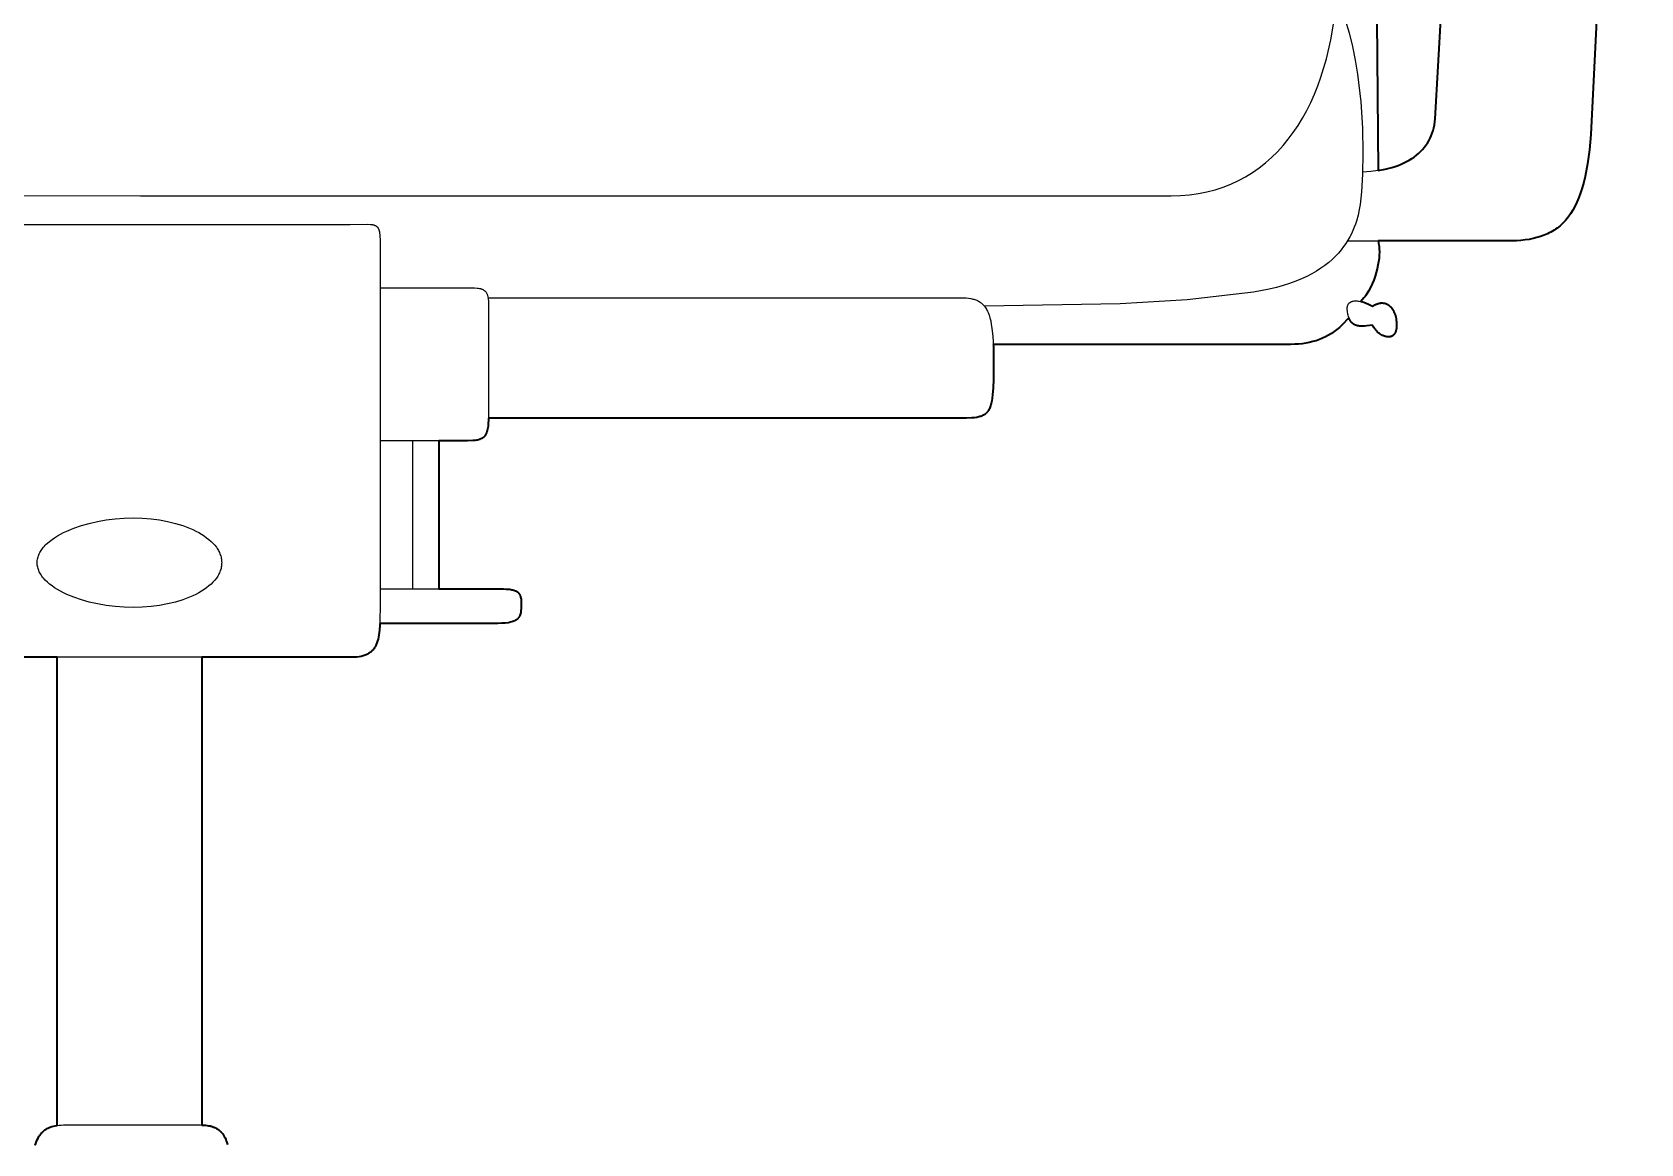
# Model space of a CAD drawing. Header units: millimetres. Extents: x 0 to 1824, y -1116 to 893.
# Drawn here: x 388.9 to 709.5, y 224.7 to 446.2 of the extents above; entities that cross this region are included whole.
import ezdxf

# ---------------------------------------------------------------- set-up
doc = ezdxf.new("R2010")
doc.units = ezdxf.units.MM
doc.layers.add('Blocks', color=7, linetype='Continuous')
doc.layers.add('Blocks$Inner', color=7, linetype='Continuous', lineweight=25, true_color=0x007f00)
doc.layers.add('Blocks$Outline', color=7, linetype='Continuous', lineweight=35, true_color=0xff3f3f)

# ---------------------------------------------------------------- blocks, each defined once
blk = doc.blocks.new('Oxford Low Office Chair Front')
at = {"layer": 'Blocks$Inner'}
for p, q in [((580.44, 383.99), (639.76, 383.99)), ((570.56, 369.3), (479.87, 369.3)), ((481.74, 328.42), (458.21, 328.42)), ((393.92, 321.67), (393.92, 228.41)), ((422.73, 321.67), (422.73, 228.48))]:
    blk.add_line(p, q, dxfattribs=at)
for points in [[(657.12, 418.61), (656.9, 448.67)], [(651.02, 404.6), (682.89, 404.6), (684.7, 404.64), (685.57, 404.71), (686.41, 404.8), (687.22, 404.92), (688.01, 405.07), (688.77, 405.26), (689.51, 405.48), (690.22, 405.73), (690.9, 406.03), (691.24, 406.19), (691.56, 406.37), (692.2, 406.74), (692.5, 406.95), (692.81, 407.17), (693.39, 407.63), (693.67, 407.89), (693.94, 408.15), (694.47, 408.71), (694.98, 409.33), (695.46, 410), (695.91, 410.72), (696.34, 411.5), (696.75, 412.33), (697.13, 413.23), (697.48, 414.18), (697.81, 415.2), (698.11, 416.29), (698.39, 417.44), (698.87, 419.95), (699.25, 422.74), (699.54, 425.84), (709.47, 626.07)], [(674.44, 533.64), (668.48, 428.94), (668.42, 428.33), (668.33, 427.74), (668.21, 427.17), (668.07, 426.62), (667.9, 426.08), (667.7, 425.56), (667.47, 425.06), (667.22, 424.57), (666.94, 424.11), (666.64, 423.66), (666.31, 423.23), (665.96, 422.81), (665.58, 422.42), (665.17, 422.04), (664.75, 421.68), (664.3, 421.33), (663.82, 421.01), (663.32, 420.7), (662.8, 420.41), (662.26, 420.14), (661.7, 419.89), (661.11, 419.65), (660.5, 419.43), (659.87, 419.23), (658.55, 418.89), (657.15, 418.62), (655.67, 418.41), (654.11, 418.29)], [(650.56, 448.67), (651.34, 446.05), (652.01, 443.35), (652.56, 440.61), (653.02, 437.85), (653.67, 432.35), (654.01, 427.06), (654.11, 422.17), (654.02, 417.88), (653.82, 414.38), (653.55, 411.87), (653.38, 410.85), (653.14, 409.73), (652.81, 408.55), (652.61, 407.94), (652.38, 407.32), (652.11, 406.69), (651.82, 406.05), (651.49, 405.41), (651.12, 404.76), (650.71, 404.11), (650.25, 403.47), (649.76, 402.82), (649.21, 402.19), (648.62, 401.56), (647.98, 400.94), (647.28, 400.33), (646.53, 399.73), (645.71, 399.16), (644.84, 398.6), (643.91, 398.05), (642.91, 397.54), (641.84, 397.04), (640.7, 396.57), (639.5, 396.13), (638.22, 395.72), (636.86, 395.35), (635.42, 395), (632.3, 394.43), (619.08, 392.89), (605.7, 392.06), (578.7, 391.59)], [(198.88, 413.73), (410.56, 413.61), (615.91, 413.61), (617.77, 413.66), (619.57, 413.81), (621.33, 414.05), (623.02, 414.39), (624.67, 414.81), (626.26, 415.33), (627.8, 415.93), (629.28, 416.62), (630.72, 417.38), (632.09, 418.23), (633.42, 419.16), (634.69, 420.16), (635.9, 421.23), (637.07, 422.38), (638.18, 423.59), (639.23, 424.88), (640.23, 426.22), (641.18, 427.63), (642.07, 429.1), (642.91, 430.62), (643.7, 432.21), (644.43, 433.84), (645.11, 435.53), (645.74, 437.26), (646.82, 440.88), (647.7, 444.66), (648.35, 448.59)], [(360.87, 407.91), (452.3, 407.91), (455.75, 407.93), (456.33, 407.9), (456.58, 407.88), (456.7, 407.86), (456.75, 407.85), (456.81, 407.84), (456.92, 407.82), (457.02, 407.79), (457.11, 407.76), (457.2, 407.73), (457.25, 407.71), (457.25, 407.71), (457.25, 407.71), (457.26, 407.71), (457.26, 407.71), (457.26, 407.71), (457.26, 407.71), (457.27, 407.71), (457.27, 407.7), (457.28, 407.7), (457.28, 407.7), (457.28, 407.7), (457.29, 407.7), (457.29, 407.69), (457.33, 407.68), (457.33, 407.67), (457.34, 407.67), (457.34, 407.67), (457.34, 407.67), (457.35, 407.67), (457.35, 407.66), (457.36, 407.66), (457.36, 407.66), (457.36, 407.66), (457.36, 407.66), (457.37, 407.66), (457.37, 407.66), (457.37, 407.66), (457.41, 407.63), (457.42, 407.63), (457.42, 407.63), (457.42, 407.63), (457.43, 407.62), (457.43, 407.62), (457.43, 407.62), (457.43, 407.62), (457.44, 407.62), (457.44, 407.62), (457.44, 407.62), (457.44, 407.61), (457.45, 407.61), (457.45, 407.61), (457.45, 407.61), (457.45, 407.61), (457.45, 407.61), (457.46, 407.61), (457.46, 407.6), (457.46, 407.6), (457.46, 407.6), (457.47, 407.6), (457.47, 407.6), (457.47, 407.6), (457.47, 407.6), (457.47, 407.6), (457.48, 407.59), (457.48, 407.59), (457.48, 407.59), (457.48, 407.59), (457.5, 407.58), (457.5, 407.58), (457.51, 407.57), (457.51, 407.57), (457.51, 407.57), (457.51, 407.57), (457.52, 407.57), (457.52, 407.57), (457.52, 407.56), (457.52, 407.56), (457.52, 407.56), (457.53, 407.56), (457.53, 407.56), (457.53, 407.56), (457.53, 407.56), (457.53, 407.55), (457.54, 407.55), (457.54, 407.55), (457.54, 407.55), (457.54, 407.55), (457.55, 407.55), (457.55, 407.54), (457.55, 407.54), (457.55, 407.54), (457.55, 407.54), (457.57, 407.53), (457.59, 407.51), (457.62, 407.49), (457.62, 407.48), (457.62, 407.48), (457.63, 407.48), (457.63, 407.48), (457.63, 407.48), (457.63, 407.48), (457.63, 407.47), (457.63, 407.47), (457.64, 407.47), (457.64, 407.47), (457.64, 407.47), (457.64, 407.46), (457.65, 407.46), (457.65, 407.46), (457.65, 407.46), (457.65, 407.46), (457.65, 407.46), (457.65, 407.45), (457.66, 407.45), (457.66, 407.45), (457.66, 407.45), (457.66, 407.45), (457.66, 407.44), (457.67, 407.44), (457.67, 407.44), (457.67, 407.44), (457.67, 407.44), (457.67, 407.44), (457.68, 407.43), (457.68, 407.43), (457.68, 407.43), (457.68, 407.43), (457.71, 407.4), (457.71, 407.4), (457.71, 407.39), (457.72, 407.39), (457.72, 407.39), (457.72, 407.39), (457.72, 407.39), (457.72, 407.38), (457.72, 407.38), (457.73, 407.38), (457.73, 407.38), (457.73, 407.38), (457.73, 407.37), (457.73, 407.37), (457.73, 407.37), (457.74, 407.37), (457.74, 407.37), (457.77, 407.33), (457.79, 407.3), (457.82, 407.26), (457.84, 407.23), (457.87, 407.19), (457.91, 407.11), (457.95, 407.02), (457.99, 406.93), (458.02, 406.83), (458.05, 406.73), (458.07, 406.68), (458.08, 406.62), (458.13, 406.39), (458.17, 406.13), (458.2, 405.84), (458.23, 405.52), (458.25, 404.8), (458.27, 402.95), (458.26, 332.82), (458.21, 328.04), (458.14, 327.05), (458.03, 326.13), (457.95, 325.7), (457.87, 325.3), (457.76, 324.91), (457.64, 324.55), (457.51, 324.2), (457.43, 324.04), (457.35, 323.88), (457.27, 323.73), (457.17, 323.58), (457.08, 323.44), (456.98, 323.3), (456.87, 323.17), (456.76, 323.04), (456.64, 322.92), (456.52, 322.81), (456.39, 322.7), (456.25, 322.59), (456.11, 322.49), (455.96, 322.4), (455.8, 322.31), (455.64, 322.23), (455.47, 322.15), (455.29, 322.08), (455.11, 322.01), (454.91, 321.95), (454.71, 321.9), (454.51, 321.85), (454.07, 321.77), (453.6, 321.71), (453.09, 321.68), (452.55, 321.67), (365.09, 321.67)], [(657.12, 404.6), (657.18, 404.36), (657.23, 404.11), (657.28, 403.86), (657.31, 403.59), (657.36, 403.03), (657.38, 402.43), (657.36, 401.8), (657.31, 401.14), (657.22, 400.46), (657.1, 399.75), (656.95, 399.03), (656.75, 398.3), (656.52, 397.56), (656.25, 396.81), (655.93, 396.06), (655.58, 395.32), (655.18, 394.57), (654.74, 393.84), (654.65, 393.71), (654.55, 393.57), (654.3, 393.25), (653.69, 392.55)], [(458.27, 395.27), (473.67, 395.27), (476.53, 395.29), (477.09, 395.27), (477.6, 395.23), (477.72, 395.21), (477.72, 395.21), (477.72, 395.21), (477.73, 395.21), (477.73, 395.21), (477.73, 395.21), (477.74, 395.21), (477.74, 395.21), (477.75, 395.21), (477.75, 395.21), (477.75, 395.21), (477.76, 395.21), (477.76, 395.21), (477.76, 395.21), (477.77, 395.21), (477.77, 395.21), (477.77, 395.21), (477.78, 395.2), (477.78, 395.2), (477.79, 395.2), (477.79, 395.2), (477.79, 395.2), (477.8, 395.2), (477.8, 395.2), (477.8, 395.2), (477.81, 395.2), (477.81, 395.2), (477.81, 395.2), (477.82, 395.2), (477.82, 395.2), (477.82, 395.2), (477.83, 395.2), (477.83, 395.2), (478.05, 395.16), (478.26, 395.11), (478.36, 395.08), (478.45, 395.05), (478.54, 395.02), (478.63, 394.98), (478.72, 394.94), (478.8, 394.9), (478.88, 394.85), (478.88, 394.85), (478.88, 394.85), (478.88, 394.85), (478.89, 394.85), (478.89, 394.85), (478.89, 394.85), (478.89, 394.84), (478.9, 394.84), (478.9, 394.84), (478.9, 394.84), (478.9, 394.84), (478.9, 394.84), (478.91, 394.83), (478.91, 394.83), (478.91, 394.83), (478.91, 394.83), (478.95, 394.81), (479.02, 394.75), (479.09, 394.7), (479.16, 394.64), (479.18, 394.62), (479.18, 394.62), (479.18, 394.62), (479.18, 394.62), (479.18, 394.62), (479.19, 394.61), (479.19, 394.61), (479.19, 394.61), (479.21, 394.59), (479.22, 394.58), (479.28, 394.51), (479.34, 394.44), (479.39, 394.37), (479.44, 394.29), (479.47, 394.25), (479.49, 394.2), (479.54, 394.12), (479.58, 394.03), (479.62, 393.93), (479.66, 393.83), (479.67, 393.78), (479.69, 393.72), (479.75, 393.5), (479.8, 393.25), (479.83, 392.98), (479.86, 392.69), (479.87, 392.38), (479.88, 392.05), (479.88, 369.74), (479.87, 368.95), (479.83, 368.25), (479.77, 367.63), (479.72, 367.35), (479.67, 367.09), (479.62, 366.85), (479.55, 366.62), (479.48, 366.41), (479.39, 366.22), (479.35, 366.13), (479.3, 366.04), (479.26, 365.96), (479.2, 365.88), (479.15, 365.81), (479.1, 365.73), (479.04, 365.66), (479.01, 365.63), (478.98, 365.6), (478.92, 365.54), (478.85, 365.48), (478.78, 365.42), (478.71, 365.37), (478.64, 365.32), (478.57, 365.27), (478.49, 365.23), (478.41, 365.19), (478.33, 365.15), (478.24, 365.11), (478.16, 365.08), (478.07, 365.05), (477.88, 364.99), (477.68, 364.95), (477.47, 364.91), (477.24, 364.88), (476.76, 364.83), (475.66, 364.8), (458.27, 364.8)], [(479.79, 393.28), (570.56, 393.28), (572.99, 393.3), (574.06, 393.3), (575.05, 393.25), (575.51, 393.2), (575.95, 393.13), (576.16, 393.09), (576.37, 393.04), (576.57, 392.99), (576.77, 392.93), (576.96, 392.86), (577.14, 392.79), (577.32, 392.71), (577.49, 392.62), (577.58, 392.57), (577.66, 392.52), (577.83, 392.42), (577.91, 392.36), (577.99, 392.3), (578.07, 392.24), (578.14, 392.18), (578.22, 392.11), (578.29, 392.04), (578.43, 391.9), (578.57, 391.75), (578.71, 391.59), (578.84, 391.41), (578.96, 391.22), (579.08, 391.03), (579.19, 390.82), (579.3, 390.59), (579.41, 390.36), (579.6, 389.85), (579.77, 389.29), (579.93, 388.67), (580.06, 387.98), (580.18, 387.24), (580.36, 385.55), (580.47, 383.58), (580.5, 381.29), (580.47, 377.03), (580.42, 375.34), (580.31, 373.92), (580.24, 373.3), (580.15, 372.73), (580.04, 372.23), (579.98, 371.99), (579.91, 371.77), (579.84, 371.56), (579.76, 371.36), (579.68, 371.18), (579.59, 371), (579.49, 370.84), (579.44, 370.76), (579.39, 370.68), (579.34, 370.61), (579.28, 370.54), (579.17, 370.41), (579.11, 370.35), (579.04, 370.28), (579.01, 370.26), (578.98, 370.23), (578.91, 370.17), (578.85, 370.12), (578.77, 370.06), (578.7, 370.02), (578.63, 369.97), (578.48, 369.88), (578.31, 369.8), (578.23, 369.76), (578.14, 369.73), (577.97, 369.66), (577.78, 369.6), (577.58, 369.55), (577.16, 369.46), (576.7, 369.39), (576.2, 369.34), (575.08, 369.29), (573.77, 369.28), (570.56, 369.3)], [(639.76, 383.99), (640.51, 384.01), (641.26, 384.05), (641.99, 384.13), (642.7, 384.24), (643.41, 384.38), (644.09, 384.55), (644.76, 384.74), (645.42, 384.97), (646.05, 385.23), (646.67, 385.51), (647.26, 385.83), (647.83, 386.17), (648.39, 386.54), (648.92, 386.94), (649.42, 387.36), (649.9, 387.82), (651.32, 389.29)], [(464.79, 335.3), (464.79, 364.8)], [(470, 364.8), (470, 335.3)], [(458.26, 335.3), (481.56, 335.3), (482.83, 335.28), (483.39, 335.26), (483.89, 335.22), (484.12, 335.2), (484.33, 335.17), (484.54, 335.13), (484.54, 335.13), (484.54, 335.13), (484.54, 335.13), (484.55, 335.13), (484.55, 335.13), (484.55, 335.13), (484.56, 335.13), (484.56, 335.13), (484.57, 335.12), (484.58, 335.12), (484.58, 335.12), (484.58, 335.12), (484.58, 335.12), (484.63, 335.11), (484.64, 335.11), (484.64, 335.11), (484.64, 335.11), (484.64, 335.11), (484.65, 335.11), (484.65, 335.11), (484.65, 335.11), (484.66, 335.11), (484.66, 335.11), (484.66, 335.11), (484.67, 335.1), (484.67, 335.1), (484.67, 335.1), (484.67, 335.1), (484.68, 335.1), (484.68, 335.1), (484.68, 335.1), (484.69, 335.1), (484.69, 335.1), (484.69, 335.1), (484.69, 335.1), (484.7, 335.1), (484.7, 335.1), (484.7, 335.1), (484.71, 335.1), (484.71, 335.1), (484.71, 335.09), (484.72, 335.09), (484.72, 335.09), (484.72, 335.09), (484.72, 335.09), (484.73, 335.09), (484.91, 335.04), (485.07, 334.99), (485.23, 334.93), (485.27, 334.91), (485.31, 334.89), (485.34, 334.87), (485.38, 334.85), (485.44, 334.82), (485.51, 334.78), (485.57, 334.73), (485.58, 334.73), (485.58, 334.73), (485.58, 334.73), (485.58, 334.73), (485.58, 334.73), (485.59, 334.73), (485.59, 334.73), (485.59, 334.72), (485.6, 334.71), (485.62, 334.7), (485.62, 334.7), (485.62, 334.7), (485.63, 334.7), (485.63, 334.7), (485.63, 334.69), (485.63, 334.69), (485.63, 334.69), (485.63, 334.69), (485.69, 334.64), (485.75, 334.59), (485.8, 334.54), (485.85, 334.49), (485.9, 334.43), (485.92, 334.4), (485.94, 334.37), (485.99, 334.31), (486.01, 334.28), (486.03, 334.25), (486.07, 334.18), (486.08, 334.15), (486.1, 334.11), (486.14, 334.04), (486.17, 333.96), (486.18, 333.92), (486.2, 333.89), (486.22, 333.8), (486.27, 333.63), (486.31, 333.45), (486.35, 333.25), (486.37, 333.04), (486.39, 332.82), (486.4, 332.32), (486.38, 331.36), (486.34, 330.93), (486.31, 330.73), (486.28, 330.54), (486.23, 330.36), (486.18, 330.18), (486.13, 330.02), (486.06, 329.86), (486.02, 329.79), (485.98, 329.72), (485.94, 329.65), (485.89, 329.58), (485.84, 329.51), (485.79, 329.45), (485.74, 329.39), (485.68, 329.33), (485.62, 329.27), (485.55, 329.21), (485.49, 329.16), (485.42, 329.11), (485.34, 329.06), (485.27, 329.01), (485.19, 328.96), (485.1, 328.92), (484.92, 328.84), (484.72, 328.76), (484.51, 328.7), (484.28, 328.64), (484.03, 328.59), (483.76, 328.54), (483.17, 328.47), (482.5, 328.43), (481.74, 328.42)], [(389.54, 224.44), (389.66, 224.82), (389.8, 225.19), (389.95, 225.53), (390.11, 225.86), (390.28, 226.17), (390.37, 226.31), (390.47, 226.45), (390.67, 226.72), (390.78, 226.85), (390.89, 226.97), (391, 227.08), (391.12, 227.2), (391.24, 227.3), (391.36, 227.4), (391.49, 227.5), (391.62, 227.6), (391.76, 227.68), (391.9, 227.77), (392.05, 227.85), (392.19, 227.92), (392.35, 227.99), (392.5, 228.05), (392.67, 228.11), (392.83, 228.17), (393.17, 228.27), (393.53, 228.35), (393.91, 228.41), (394.31, 228.45), (394.72, 228.48), (395.16, 228.49), (422.49, 228.49), (423.17, 228.47), (423.49, 228.44), (423.8, 228.4), (424.11, 228.35), (424.4, 228.29), (424.54, 228.26), (424.68, 228.22), (424.95, 228.13), (425.08, 228.08), (425.21, 228.03), (425.46, 227.91), (425.7, 227.78), (425.82, 227.71), (425.93, 227.64), (425.99, 227.6), (426.04, 227.56), (426.15, 227.48), (426.2, 227.44), (426.26, 227.4), (426.31, 227.35), (426.36, 227.31), (426.41, 227.26), (426.46, 227.21), (426.51, 227.17), (426.56, 227.12), (426.6, 227.07), (426.65, 227.01), (426.74, 226.91), (426.92, 226.69), (427.08, 226.45), (427.16, 226.32), (427.23, 226.19), (427.38, 225.91), (427.51, 225.62), (427.63, 225.31), (427.74, 224.97), (427.83, 224.62)]]:
    blk.add_lwpolyline(points, dxfattribs=at)
for points in [[(656.04, 387.82), (654.91, 387.67), (654.41, 387.64), (653.95, 387.62), (653.74, 387.63), (653.53, 387.64), (653.33, 387.66), (653.29, 387.67), (653.28, 387.67), (653.28, 387.67), (653.28, 387.67), (653.27, 387.67), (653.27, 387.67), (653.27, 387.67), (653.27, 387.67), (653.26, 387.67), (653.26, 387.67), (653.26, 387.67), (653.25, 387.67), (653.25, 387.67), (653.25, 387.67), (653.24, 387.67), (653.24, 387.67), (653.24, 387.67), (653.24, 387.67), (653.23, 387.67), (653.23, 387.67), (653.23, 387.68), (653.22, 387.68), (653.22, 387.68), (653.22, 387.68), (653.22, 387.68), (653.21, 387.68), (653.21, 387.68), (653.21, 387.68), (653.2, 387.68), (653.2, 387.68), (653.2, 387.68), (653.2, 387.68), (653.19, 387.68), (653.19, 387.68), (653.19, 387.68), (653.18, 387.68), (653.18, 387.68), (653.18, 387.68), (653.18, 387.68), (653.17, 387.68), (653.17, 387.69), (653.17, 387.69), (653.16, 387.69), (653.16, 387.69), (653.16, 387.69), (653.15, 387.69), (653.1, 387.7), (653.06, 387.71), (653.01, 387.72), (652.97, 387.73), (652.96, 387.73), (652.96, 387.73), (652.96, 387.73), (652.96, 387.73), (652.95, 387.73), (652.95, 387.73), (652.95, 387.73), (652.95, 387.73), (652.94, 387.73), (652.94, 387.73), (652.94, 387.73), (652.93, 387.73), (652.93, 387.73), (652.93, 387.74), (652.93, 387.74), (652.92, 387.74), (652.92, 387.74), (652.92, 387.74), (652.92, 387.74), (652.91, 387.74), (652.91, 387.74), (652.91, 387.74), (652.91, 387.74), (652.9, 387.74), (652.9, 387.74), (652.9, 387.74), (652.89, 387.74), (652.89, 387.75), (652.89, 387.75), (652.89, 387.75), (652.88, 387.75), (652.88, 387.75), (652.84, 387.76), (652.8, 387.77), (652.76, 387.79), (652.72, 387.8), (652.64, 387.83), (652.6, 387.84), (652.59, 387.84), (652.59, 387.85), (652.59, 387.85), (652.59, 387.85), (652.58, 387.85), (652.58, 387.85), (652.58, 387.85), (652.58, 387.85), (652.57, 387.85), (652.57, 387.85), (652.57, 387.85), (652.57, 387.85), (652.57, 387.86), (652.56, 387.86), (652.56, 387.86), (652.56, 387.86), (652.52, 387.88), (652.48, 387.89), (652.41, 387.93), (652.37, 387.95), (652.34, 387.97), (652.27, 388.01), (652.2, 388.05), (652.13, 388.1), (652.07, 388.15), (652.04, 388.18), (652.01, 388.2), (651.95, 388.26), (651.92, 388.29), (651.89, 388.32), (651.84, 388.38), (651.78, 388.44), (651.73, 388.51), (651.68, 388.58), (651.63, 388.65), (651.58, 388.73), (651.53, 388.81), (651.45, 388.98), (651.37, 389.16), (651.3, 389.36), (651.23, 389.57), (651.17, 389.79), (651.11, 390.03), (651.02, 390.56), (651, 390.69), (650.98, 390.83), (650.98, 390.95), (650.97, 391.01), (650.97, 391.07), (650.97, 391.13), (650.97, 391.14), (650.97, 391.14), (650.97, 391.14), (650.97, 391.15), (650.97, 391.15), (650.97, 391.15), (650.98, 391.16), (650.98, 391.16), (650.98, 391.17), (650.98, 391.17), (650.98, 391.17), (650.98, 391.18), (650.98, 391.18), (650.98, 391.18), (650.98, 391.19), (650.98, 391.19), (650.98, 391.22), (650.98, 391.22), (650.98, 391.23), (650.98, 391.23), (650.98, 391.23), (650.98, 391.24), (650.98, 391.24), (650.98, 391.24), (650.98, 391.25), (650.98, 391.25), (650.98, 391.25), (650.98, 391.26), (650.98, 391.26), (650.98, 391.26), (650.98, 391.27), (650.98, 391.27), (650.98, 391.27), (650.98, 391.3), (650.99, 391.33), (650.99, 391.33), (650.99, 391.33), (650.99, 391.34), (650.99, 391.34), (650.99, 391.34), (650.99, 391.35), (650.99, 391.35), (650.99, 391.35), (650.99, 391.37), (650.99, 391.37), (650.99, 391.37), (650.99, 391.38), (650.99, 391.38), (650.99, 391.38), (650.99, 391.39), (650.99, 391.39), (650.99, 391.39), (650.99, 391.4), (651, 391.4), (651, 391.4), (651, 391.41), (651.01, 391.51), (651.03, 391.6), (651.04, 391.61), (651.04, 391.61), (651.04, 391.61), (651.04, 391.62), (651.04, 391.62), (651.04, 391.62), (651.04, 391.63), (651.04, 391.63), (651.04, 391.63), (651.04, 391.63), (651.04, 391.64), (651.04, 391.64), (651.04, 391.64), (651.05, 391.65), (651.05, 391.65), (651.05, 391.65), (651.06, 391.7), (651.09, 391.78), (651.13, 391.87), (651.14, 391.89), (651.14, 391.89), (651.14, 391.89), (651.14, 391.89), (651.14, 391.9), (651.14, 391.9), (651.14, 391.9), (651.14, 391.9), (651.15, 391.91), (651.17, 391.95), (651.19, 391.98), (651.2, 392), (651.2, 392), (651.2, 392), (651.2, 392.01), (651.2, 392.01), (651.2, 392.01), (651.21, 392.01), (651.21, 392.02), (651.21, 392.02), (651.23, 392.05), (651.26, 392.09), (651.31, 392.15), (651.32, 392.17), (651.32, 392.17), (651.32, 392.17), (651.32, 392.17), (651.33, 392.18), (651.33, 392.18), (651.33, 392.18), (651.33, 392.18), (651.33, 392.18), (651.35, 392.2), (651.36, 392.21), (651.39, 392.24), (651.39, 392.25), (651.39, 392.25), (651.4, 392.25), (651.4, 392.25), (651.4, 392.26), (651.42, 392.27), (651.48, 392.32), (651.55, 392.37), (651.56, 392.38), (651.58, 392.4), (651.61, 392.42), (651.69, 392.46), (651.76, 392.49), (651.76, 392.5), (651.76, 392.5), (651.77, 392.5), (651.77, 392.5), (651.77, 392.5), (651.77, 392.5), (651.78, 392.5), (651.78, 392.5), (651.78, 392.5), (651.78, 392.5), (651.79, 392.51), (651.79, 392.51), (651.79, 392.51), (651.79, 392.51), (651.8, 392.51), (651.8, 392.51), (651.84, 392.53), (651.88, 392.54), (651.88, 392.54), (651.88, 392.54), (651.88, 392.55), (651.89, 392.55), (651.89, 392.55), (651.89, 392.55), (651.89, 392.55), (651.9, 392.55), (651.9, 392.55), (651.9, 392.55), (651.9, 392.55), (651.91, 392.55), (651.91, 392.55), (651.91, 392.56), (651.91, 392.56), (651.92, 392.56), (651.92, 392.56), (651.92, 392.56), (651.93, 392.56), (651.93, 392.56), (651.93, 392.56), (651.94, 392.56), (651.94, 392.56), (651.94, 392.56), (651.94, 392.57), (651.95, 392.57), (651.95, 392.57), (651.95, 392.57), (651.95, 392.57), (651.96, 392.57), (651.96, 392.57), (652, 392.58), (652.04, 392.59), (652.05, 392.6), (652.05, 392.6), (652.05, 392.6), (652.05, 392.6), (652.06, 392.6), (652.06, 392.6), (652.06, 392.6), (652.06, 392.6), (652.09, 392.61), (652.13, 392.62), (652.13, 392.62), (652.14, 392.62), (652.14, 392.62), (652.14, 392.62), (652.14, 392.62), (652.15, 392.62), (652.15, 392.62), (652.15, 392.62), (652.16, 392.62), (652.16, 392.62), (652.16, 392.62), (652.17, 392.62), (652.17, 392.62), (652.17, 392.62), (652.17, 392.62), (652.36, 392.65), (652.4, 392.66), (652.45, 392.66), (652.55, 392.67), (652.75, 392.67), (652.95, 392.66), (653.17, 392.64), (653.38, 392.61), (653.6, 392.57), (653.83, 392.51), (654.28, 392.38), (654.74, 392.22), (655.19, 392.03), (655.62, 391.82), (656.04, 391.59), (656.26, 391.74), (656.48, 391.87), (656.59, 391.93), (656.7, 391.98), (656.81, 392.03), (656.92, 392.07), (657.03, 392.11), (657.14, 392.14), (657.19, 392.16), (657.25, 392.17), (657.35, 392.2), (657.46, 392.22), (657.57, 392.23), (657.62, 392.24), (657.62, 392.24), (657.63, 392.24), (657.63, 392.24), (657.63, 392.24), (657.64, 392.24), (657.64, 392.24), (657.64, 392.24), (657.65, 392.24), (657.65, 392.24), (657.65, 392.24), (657.66, 392.24), (657.66, 392.25), (657.66, 392.24), (657.67, 392.24), (657.67, 392.24), (657.67, 392.25), (657.68, 392.25), (657.68, 392.25), (657.68, 392.25), (657.69, 392.25), (657.69, 392.25), (657.69, 392.25), (657.7, 392.25), (657.7, 392.25), (657.7, 392.25), (657.71, 392.25), (657.71, 392.25), (657.71, 392.25), (657.72, 392.25), (657.72, 392.25), (657.73, 392.25), (657.78, 392.25), (657.78, 392.25), (657.78, 392.25), (657.79, 392.25), (657.79, 392.25), (657.79, 392.25), (657.8, 392.25), (657.8, 392.25), (657.8, 392.25), (657.81, 392.25), (657.81, 392.25), (657.81, 392.25), (657.82, 392.25), (657.82, 392.25), (657.82, 392.25), (657.83, 392.25), (657.83, 392.25), (657.88, 392.25), (657.89, 392.25), (657.89, 392.25), (657.89, 392.25), (657.9, 392.25), (657.9, 392.25), (657.9, 392.25), (657.9, 392.25), (657.91, 392.25), (657.92, 392.25), (657.92, 392.25), (657.93, 392.25), (657.93, 392.25), (657.93, 392.25), (657.99, 392.25), (658.09, 392.25), (658.14, 392.24), (658.14, 392.24), (658.15, 392.24), (658.15, 392.24), (658.15, 392.24), (658.15, 392.24), (658.16, 392.24), (658.16, 392.24), (658.16, 392.24), (658.17, 392.24), (658.17, 392.24), (658.17, 392.24), (658.18, 392.24), (658.18, 392.24), (658.18, 392.24), (658.19, 392.24), (658.19, 392.24), (658.19, 392.23), (658.2, 392.23), (658.2, 392.23), (658.2, 392.23), (658.2, 392.23), (658.21, 392.23), (658.21, 392.23), (658.21, 392.23), (658.23, 392.23), (658.23, 392.23), (658.23, 392.23), (658.24, 392.23), (658.24, 392.23), (658.29, 392.22), (658.34, 392.21), (658.34, 392.21), (658.35, 392.21), (658.35, 392.21), (658.35, 392.21), (658.36, 392.21), (658.36, 392.21), (658.36, 392.21), (658.36, 392.21), (658.37, 392.21), (658.37, 392.2), (658.37, 392.2), (658.38, 392.2), (658.38, 392.2), (658.38, 392.2), (658.39, 392.2), (658.39, 392.2), (658.44, 392.19), (658.44, 392.19), (658.44, 392.19), (658.45, 392.19), (658.45, 392.19), (658.45, 392.19), (658.46, 392.19), (658.46, 392.18), (658.46, 392.18), (658.47, 392.18), (658.47, 392.18), (658.47, 392.18), (658.47, 392.18), (658.48, 392.18), (658.48, 392.18), (658.48, 392.18), (658.49, 392.18), (658.54, 392.16), (658.54, 392.16), (658.54, 392.16), (658.54, 392.16), (658.55, 392.16), (658.55, 392.16), (658.55, 392.16), (658.56, 392.16), (658.56, 392.16), (658.56, 392.15), (658.57, 392.15), (658.57, 392.15), (658.57, 392.15), (658.57, 392.15), (658.58, 392.15), (658.58, 392.15), (658.58, 392.15), (658.63, 392.13), (658.68, 392.12), (658.77, 392.08), (658.87, 392.04), (658.91, 392.02), (658.96, 391.99), (659, 391.97), (659.05, 391.94), (659.09, 391.92), (659.14, 391.89), (659.18, 391.86), (659.22, 391.83), (659.23, 391.83), (659.23, 391.83), (659.23, 391.83), (659.23, 391.83), (659.24, 391.82), (659.24, 391.82), (659.24, 391.82), (659.24, 391.82), (659.25, 391.82), (659.25, 391.81), (659.25, 391.81), (659.26, 391.81), (659.26, 391.81), (659.26, 391.81), (659.26, 391.81), (659.27, 391.8), (659.31, 391.77), (659.31, 391.77), (659.31, 391.77), (659.32, 391.77), (659.32, 391.76), (659.32, 391.76), (659.32, 391.76), (659.33, 391.76), (659.33, 391.76), (659.35, 391.74), (659.39, 391.71), (659.47, 391.64), (659.55, 391.56), (659.63, 391.49), (659.78, 391.32), (659.92, 391.14), (660.06, 390.94), (660.18, 390.73), (660.29, 390.5), (660.4, 390.26), (660.49, 390), (660.57, 389.73), (660.65, 389.44), (660.7, 389.15), (660.75, 388.83), (660.79, 388.51), (660.81, 388.17), (660.81, 387.82), (660.8, 387.47), (660.79, 387.31), (660.77, 387.16), (660.75, 387.01), (660.72, 386.88), (660.69, 386.75), (660.65, 386.62), (660.61, 386.51), (660.56, 386.4), (660.54, 386.34), (660.51, 386.29), (660.49, 386.24), (660.46, 386.2), (660.46, 386.19), (660.46, 386.19), (660.45, 386.19), (660.45, 386.19), (660.45, 386.18), (660.45, 386.18), (660.45, 386.18), (660.45, 386.17), (660.43, 386.15), (660.4, 386.11), (660.37, 386.07), (660.34, 386.02), (660.34, 386.02), (660.34, 386.02), (660.34, 386.02), (660.33, 386.02), (660.33, 386.01), (660.33, 386.01), (660.33, 386.01), (660.33, 386.01), (660.32, 386), (660.32, 386), (660.32, 386), (660.32, 386), (660.32, 385.99), (660.31, 385.99), (660.31, 385.99), (660.31, 385.99), (660.28, 385.95), (660.21, 385.88), (660.14, 385.81), (660.06, 385.75), (660.03, 385.73), (660.02, 385.73), (660.02, 385.73), (660.02, 385.72), (660.02, 385.72), (660.01, 385.72), (660.01, 385.72), (660.01, 385.72), (660.01, 385.72), (660, 385.71), (660, 385.71), (660, 385.71), (660, 385.71), (660, 385.71), (659.99, 385.71), (659.99, 385.7), (659.99, 385.7), (659.95, 385.68), (659.91, 385.66), (659.91, 385.66), (659.9, 385.65), (659.9, 385.65), (659.9, 385.65), (659.9, 385.65), (659.89, 385.65), (659.89, 385.65), (659.89, 385.65), (659.89, 385.64), (659.88, 385.64), (659.88, 385.64), (659.88, 385.64), (659.87, 385.64), (659.87, 385.63), (659.86, 385.63), (659.86, 385.63), (659.86, 385.63), (659.86, 385.63), (659.85, 385.63), (659.85, 385.63), (659.85, 385.62), (659.85, 385.62), (659.84, 385.62), (659.84, 385.62), (659.84, 385.62), (659.84, 385.62), (659.83, 385.62), (659.83, 385.62), (659.83, 385.62), (659.81, 385.61), (659.8, 385.6), (659.8, 385.6), (659.8, 385.6), (659.8, 385.6), (659.79, 385.6), (659.79, 385.6), (659.79, 385.6), (659.79, 385.6), (659.74, 385.58), (659.74, 385.58), (659.74, 385.58), (659.73, 385.58), (659.73, 385.58), (659.73, 385.58), (659.73, 385.57), (659.72, 385.57), (659.72, 385.57), (659.72, 385.57), (659.72, 385.57), (659.71, 385.57), (659.71, 385.57), (659.71, 385.57), (659.71, 385.57), (659.7, 385.57), (659.7, 385.56), (659.66, 385.55), (659.61, 385.54), (659.59, 385.53), (659.59, 385.53), (659.59, 385.53), (659.58, 385.53), (659.58, 385.53), (659.58, 385.53), (659.57, 385.53), (659.57, 385.53), (659.57, 385.53), (659.57, 385.53), (659.56, 385.52), (659.56, 385.52), (659.56, 385.52), (659.55, 385.52), (659.55, 385.52), (659.55, 385.52), (659.55, 385.52), (659.54, 385.52), (659.54, 385.52), (659.54, 385.52), (659.53, 385.52), (659.53, 385.52), (659.53, 385.52), (659.53, 385.52), (659.52, 385.52), (659.52, 385.52), (659.52, 385.52), (659.52, 385.51), (659.51, 385.51), (659.51, 385.51), (659.51, 385.51), (659.5, 385.51), (659.5, 385.51), (659.48, 385.51), (659.43, 385.5), (659.39, 385.49), (659.38, 385.49), (659.38, 385.49), (659.38, 385.49), (659.37, 385.49), (659.37, 385.49), (659.37, 385.49), (659.37, 385.49), (659.36, 385.49), (659.36, 385.49), (659.36, 385.49), (659.35, 385.49), (659.35, 385.49), (659.34, 385.49), (659.34, 385.49), (659.33, 385.49), (659.33, 385.49), (659.33, 385.49), (659.32, 385.49), (659.32, 385.49), (659.32, 385.49), (659.32, 385.49), (659.31, 385.49), (659.31, 385.49), (659.31, 385.49), (659.3, 385.49), (659.3, 385.49), (659.3, 385.49), (659.3, 385.49), (659.29, 385.49), (659.29, 385.49), (659.29, 385.48), (659.28, 385.48), (659.28, 385.48), (659.28, 385.48), (659.27, 385.48), (659.27, 385.48), (659.27, 385.48), (659.27, 385.48), (659.26, 385.48), (659.26, 385.48), (659.26, 385.48), (659.25, 385.48), (659.25, 385.48), (659.25, 385.48), (659.24, 385.48), (659.2, 385.48), (659.15, 385.48), (659.15, 385.48), (659.14, 385.48), (659.14, 385.48), (659.14, 385.48), (659.13, 385.48), (659.13, 385.48), (659.13, 385.48), (659.12, 385.48), (659.12, 385.48), (659.12, 385.48), (659.12, 385.48), (659.11, 385.48), (659.1, 385.48), (659.05, 385.49), (659, 385.49), (658.95, 385.49), (658.9, 385.5), (658.8, 385.52), (658.7, 385.54), (658.6, 385.56), (658.5, 385.59), (658.4, 385.62), (658.2, 385.7), (658.09, 385.74), (657.99, 385.79), (657.79, 385.9), (657.59, 386.02), (657.4, 386.16), (657.3, 386.23), (657.21, 386.3), (657.03, 386.46), (656.86, 386.63), (656.69, 386.81), (656.53, 387), (656.39, 387.19), (656.26, 387.39), (656.14, 387.6), (656.09, 387.71)], [(426.71, 340.5), (426.7, 340.27), (426.69, 340.04), (426.66, 339.81), (426.62, 339.59), (426.57, 339.36), (426.51, 339.14), (426.43, 338.92), (426.35, 338.7), (426.26, 338.49), (426.16, 338.27), (426.04, 338.06), (425.92, 337.85), (425.78, 337.64), (425.64, 337.43), (425.32, 337.03), (424.97, 336.63), (424.58, 336.25), (424.16, 335.87), (423.7, 335.51), (423.21, 335.16), (422.68, 334.83), (422.13, 334.5), (421.54, 334.19), (420.93, 333.9), (420.29, 333.62), (418.93, 333.1), (417.48, 332.66), (415.94, 332.28), (414.32, 331.98), (412.63, 331.76), (410.87, 331.63), (409.07, 331.58), (407.25, 331.63), (405.45, 331.76), (403.69, 331.98), (401.97, 332.28), (400.32, 332.66), (398.74, 333.1), (397.24, 333.62), (395.85, 334.19), (395.2, 334.5), (394.57, 334.83), (393.98, 335.16), (393.42, 335.51), (392.9, 335.87), (392.42, 336.25), (391.97, 336.63), (391.56, 337.03), (391.19, 337.43), (391.03, 337.64), (390.87, 337.85), (390.73, 338.06), (390.59, 338.27), (390.47, 338.49), (390.36, 338.7), (390.27, 338.92), (390.18, 339.14), (390.11, 339.36), (390.05, 339.59), (390, 339.81), (389.97, 340.04), (389.95, 340.27), (389.94, 340.5), (389.95, 340.73), (389.97, 340.96), (390, 341.19), (390.05, 341.41), (390.08, 341.52), (390.11, 341.64), (390.18, 341.86), (390.27, 342.08), (390.36, 342.3), (390.47, 342.52), (390.59, 342.73), (390.73, 342.94), (390.87, 343.15), (391.03, 343.36), (391.19, 343.57), (391.37, 343.77), (391.56, 343.97), (391.76, 344.17), (391.97, 344.37), (392.42, 344.75), (392.9, 345.13), (393.42, 345.49), (393.98, 345.84), (394.57, 346.17), (395.2, 346.5), (395.85, 346.81), (397.24, 347.38), (398.74, 347.9), (400.32, 348.34), (401.97, 348.72), (403.69, 349.02), (405.45, 349.24), (407.25, 349.38), (409.07, 349.42), (410.87, 349.38), (412.63, 349.24), (414.32, 349.02), (415.94, 348.72), (417.48, 348.34), (418.93, 347.9), (420.29, 347.38), (420.93, 347.1), (421.54, 346.81), (422.13, 346.5), (422.68, 346.17), (423.21, 345.84), (423.7, 345.49), (424.16, 345.13), (424.58, 344.75), (424.97, 344.37), (425.15, 344.17), (425.32, 343.97), (425.64, 343.57), (425.78, 343.36), (425.92, 343.15), (426.04, 342.94), (426.15, 342.73), (426.26, 342.52), (426.35, 342.3), (426.43, 342.08), (426.51, 341.86), (426.57, 341.64), (426.62, 341.41), (426.66, 341.19), (426.69, 340.96), (426.7, 340.73)]]:
    blk.add_lwpolyline(points, close=True, dxfattribs=at)
at = {"layer": 'Blocks$Outline'}
for points in [[(709.47, 626.07), (699.54, 425.84), (699.25, 422.74), (698.87, 419.95), (698.39, 417.44), (698.11, 416.29), (697.81, 415.2), (697.48, 414.18), (697.13, 413.23), (696.75, 412.33), (696.34, 411.5), (695.91, 410.72), (695.46, 410), (694.98, 409.33), (694.47, 408.71), (693.94, 408.15), (693.67, 407.89), (693.39, 407.63), (692.81, 407.17), (692.5, 406.95), (692.2, 406.74), (691.56, 406.37), (691.24, 406.19), (690.9, 406.03), (690.22, 405.73), (689.51, 405.48), (688.77, 405.26), (688.01, 405.07), (687.22, 404.92), (686.41, 404.8), (685.57, 404.71), (684.7, 404.64), (682.89, 404.6), (657.12, 404.6)], [(657.12, 418.61), (657.15, 418.62), (658.55, 418.89), (659.87, 419.23), (660.5, 419.43), (661.11, 419.65), (661.7, 419.89), (662.26, 420.14), (662.8, 420.41), (663.32, 420.7), (663.82, 421.01), (664.3, 421.33), (664.75, 421.68), (665.17, 422.04), (665.58, 422.42), (665.96, 422.81), (666.31, 423.23), (666.64, 423.66), (666.94, 424.11), (667.22, 424.57), (667.47, 425.06), (667.7, 425.56), (667.9, 426.08), (668.07, 426.62), (668.21, 427.17), (668.33, 427.74), (668.42, 428.33), (668.48, 428.94), (673.86, 523.44)], [(655.15, 520.01), (656.9, 448.67), (657.12, 418.61)], [(657.12, 404.6), (657.18, 404.36), (657.23, 404.11), (657.28, 403.86), (657.31, 403.59), (657.36, 403.03), (657.38, 402.43), (657.36, 401.8), (657.31, 401.14), (657.22, 400.46), (657.1, 399.75), (656.95, 399.03), (656.75, 398.3), (656.52, 397.56), (656.25, 396.81), (655.93, 396.06), (655.58, 395.32), (655.18, 394.57), (654.74, 393.84), (654.65, 393.71), (654.55, 393.57), (654.3, 393.25), (653.69, 392.55)], [(653.69, 392.55), (653.83, 392.51), (654.28, 392.38), (654.74, 392.22), (655.19, 392.03), (655.62, 391.82), (656.04, 391.59), (656.26, 391.74), (656.48, 391.87), (656.59, 391.93), (656.7, 391.98), (656.81, 392.03), (656.92, 392.07), (657.03, 392.11), (657.14, 392.14), (657.19, 392.16), (657.25, 392.17), (657.35, 392.2), (657.46, 392.22), (657.57, 392.23), (657.62, 392.24), (657.62, 392.24), (657.63, 392.24), (657.63, 392.24), (657.63, 392.24), (657.64, 392.24), (657.64, 392.24), (657.64, 392.24), (657.65, 392.24), (657.65, 392.24), (657.65, 392.24), (657.66, 392.24), (657.66, 392.25), (657.66, 392.24), (657.67, 392.24), (657.67, 392.24), (657.67, 392.25), (657.68, 392.25), (657.68, 392.25), (657.68, 392.25), (657.69, 392.25), (657.69, 392.25), (657.69, 392.25), (657.7, 392.25), (657.7, 392.25), (657.7, 392.25), (657.71, 392.25), (657.71, 392.25), (657.71, 392.25), (657.72, 392.25), (657.72, 392.25), (657.73, 392.25), (657.78, 392.25), (657.78, 392.25), (657.78, 392.25), (657.79, 392.25), (657.79, 392.25), (657.79, 392.25), (657.8, 392.25), (657.8, 392.25), (657.8, 392.25), (657.81, 392.25), (657.81, 392.25), (657.81, 392.25), (657.82, 392.25), (657.82, 392.25), (657.82, 392.25), (657.83, 392.25), (657.83, 392.25), (657.88, 392.25), (657.89, 392.25), (657.89, 392.25), (657.89, 392.25), (657.9, 392.25), (657.9, 392.25), (657.9, 392.25), (657.9, 392.25), (657.91, 392.25), (657.92, 392.25), (657.92, 392.25), (657.93, 392.25), (657.93, 392.25), (657.93, 392.25), (657.99, 392.25), (658.09, 392.25), (658.14, 392.24), (658.14, 392.24), (658.15, 392.24), (658.15, 392.24), (658.15, 392.24), (658.15, 392.24), (658.16, 392.24), (658.16, 392.24), (658.16, 392.24), (658.17, 392.24), (658.17, 392.24), (658.17, 392.24), (658.18, 392.24), (658.18, 392.24), (658.18, 392.24), (658.19, 392.24), (658.19, 392.24), (658.19, 392.23), (658.2, 392.23), (658.2, 392.23), (658.2, 392.23), (658.2, 392.23), (658.21, 392.23), (658.21, 392.23), (658.21, 392.23), (658.23, 392.23), (658.23, 392.23), (658.23, 392.23), (658.24, 392.23), (658.24, 392.23), (658.29, 392.22), (658.34, 392.21), (658.34, 392.21), (658.35, 392.21), (658.35, 392.21), (658.35, 392.21), (658.36, 392.21), (658.36, 392.21), (658.36, 392.21), (658.36, 392.21), (658.37, 392.21), (658.37, 392.2), (658.37, 392.2), (658.38, 392.2), (658.38, 392.2), (658.38, 392.2), (658.39, 392.2), (658.39, 392.2), (658.44, 392.19), (658.44, 392.19), (658.44, 392.19), (658.45, 392.19), (658.45, 392.19), (658.45, 392.19), (658.46, 392.19), (658.46, 392.18), (658.46, 392.18), (658.47, 392.18), (658.47, 392.18), (658.47, 392.18), (658.47, 392.18), (658.48, 392.18), (658.48, 392.18), (658.48, 392.18), (658.49, 392.18), (658.54, 392.16), (658.54, 392.16), (658.54, 392.16), (658.54, 392.16), (658.55, 392.16), (658.55, 392.16), (658.55, 392.16), (658.56, 392.16), (658.56, 392.16), (658.56, 392.15), (658.57, 392.15), (658.57, 392.15), (658.57, 392.15), (658.57, 392.15), (658.58, 392.15), (658.58, 392.15), (658.58, 392.15), (658.63, 392.13), (658.68, 392.12), (658.77, 392.08), (658.87, 392.04), (658.91, 392.02), (658.96, 391.99), (659, 391.97), (659.05, 391.94), (659.09, 391.92), (659.14, 391.89), (659.18, 391.86), (659.22, 391.83), (659.23, 391.83), (659.23, 391.83), (659.23, 391.83), (659.23, 391.83), (659.24, 391.82), (659.24, 391.82), (659.24, 391.82), (659.24, 391.82), (659.25, 391.82), (659.25, 391.81), (659.25, 391.81), (659.26, 391.81), (659.26, 391.81), (659.26, 391.81), (659.26, 391.81), (659.27, 391.8), (659.31, 391.77), (659.31, 391.77), (659.31, 391.77), (659.32, 391.77), (659.32, 391.76), (659.32, 391.76), (659.32, 391.76), (659.33, 391.76), (659.33, 391.76), (659.35, 391.74), (659.39, 391.71), (659.47, 391.64), (659.55, 391.56), (659.63, 391.49), (659.78, 391.32), (659.92, 391.14), (660.06, 390.94), (660.18, 390.73), (660.29, 390.5), (660.4, 390.26), (660.49, 390), (660.57, 389.73), (660.65, 389.44), (660.7, 389.15), (660.75, 388.83), (660.79, 388.51), (660.81, 388.17), (660.81, 387.82), (660.8, 387.47), (660.79, 387.31), (660.77, 387.16), (660.75, 387.01), (660.72, 386.88), (660.69, 386.75), (660.65, 386.62), (660.61, 386.51), (660.56, 386.4), (660.54, 386.34), (660.51, 386.29), (660.49, 386.24), (660.46, 386.2), (660.46, 386.19), (660.46, 386.19), (660.45, 386.19), (660.45, 386.19), (660.45, 386.18), (660.45, 386.18), (660.45, 386.18), (660.45, 386.17), (660.43, 386.15), (660.4, 386.11), (660.37, 386.07), (660.34, 386.02), (660.34, 386.02), (660.34, 386.02), (660.34, 386.02), (660.33, 386.02), (660.33, 386.01), (660.33, 386.01), (660.33, 386.01), (660.33, 386.01), (660.32, 386), (660.32, 386), (660.32, 386), (660.32, 386), (660.32, 385.99), (660.31, 385.99), (660.31, 385.99), (660.31, 385.99), (660.28, 385.95), (660.21, 385.88), (660.14, 385.81), (660.06, 385.75), (660.03, 385.73), (660.02, 385.73), (660.02, 385.73), (660.02, 385.72), (660.02, 385.72), (660.01, 385.72), (660.01, 385.72), (660.01, 385.72), (660.01, 385.72), (660, 385.71), (660, 385.71), (660, 385.71), (660, 385.71), (660, 385.71), (659.99, 385.71), (659.99, 385.7), (659.99, 385.7), (659.95, 385.68), (659.91, 385.66), (659.91, 385.66), (659.9, 385.65), (659.9, 385.65), (659.9, 385.65), (659.9, 385.65), (659.89, 385.65), (659.89, 385.65), (659.89, 385.65), (659.89, 385.64), (659.88, 385.64), (659.88, 385.64), (659.88, 385.64), (659.87, 385.64), (659.87, 385.63), (659.86, 385.63), (659.86, 385.63), (659.86, 385.63), (659.86, 385.63), (659.85, 385.63), (659.85, 385.63), (659.85, 385.62), (659.85, 385.62), (659.84, 385.62), (659.84, 385.62), (659.84, 385.62), (659.84, 385.62), (659.83, 385.62), (659.83, 385.62), (659.83, 385.62), (659.81, 385.61), (659.8, 385.6), (659.8, 385.6), (659.8, 385.6), (659.8, 385.6), (659.79, 385.6), (659.79, 385.6), (659.79, 385.6), (659.79, 385.6), (659.74, 385.58), (659.74, 385.58), (659.74, 385.58), (659.73, 385.58), (659.73, 385.58), (659.73, 385.58), (659.73, 385.57), (659.72, 385.57), (659.72, 385.57), (659.72, 385.57), (659.72, 385.57), (659.71, 385.57), (659.71, 385.57), (659.71, 385.57), (659.71, 385.57), (659.7, 385.57), (659.7, 385.56), (659.66, 385.55), (659.61, 385.54), (659.59, 385.53), (659.59, 385.53), (659.59, 385.53), (659.58, 385.53), (659.58, 385.53), (659.58, 385.53), (659.57, 385.53), (659.57, 385.53), (659.57, 385.53), (659.57, 385.53), (659.56, 385.52), (659.56, 385.52), (659.56, 385.52), (659.55, 385.52), (659.55, 385.52), (659.55, 385.52), (659.55, 385.52), (659.54, 385.52), (659.54, 385.52), (659.54, 385.52), (659.53, 385.52), (659.53, 385.52), (659.53, 385.52), (659.53, 385.52), (659.52, 385.52), (659.52, 385.52), (659.52, 385.52), (659.52, 385.51), (659.51, 385.51), (659.51, 385.51), (659.51, 385.51), (659.5, 385.51), (659.5, 385.51), (659.48, 385.51), (659.43, 385.5), (659.39, 385.49), (659.38, 385.49), (659.38, 385.49), (659.38, 385.49), (659.37, 385.49), (659.37, 385.49), (659.37, 385.49), (659.37, 385.49), (659.36, 385.49), (659.36, 385.49), (659.36, 385.49), (659.35, 385.49), (659.35, 385.49), (659.34, 385.49), (659.34, 385.49), (659.33, 385.49), (659.33, 385.49), (659.33, 385.49), (659.32, 385.49), (659.32, 385.49), (659.32, 385.49), (659.32, 385.49), (659.31, 385.49), (659.31, 385.49), (659.31, 385.49), (659.3, 385.49), (659.3, 385.49), (659.3, 385.49), (659.3, 385.49), (659.29, 385.49), (659.29, 385.49), (659.29, 385.48), (659.28, 385.48), (659.28, 385.48), (659.28, 385.48), (659.27, 385.48), (659.27, 385.48), (659.27, 385.48), (659.27, 385.48), (659.26, 385.48), (659.26, 385.48), (659.26, 385.48), (659.25, 385.48), (659.25, 385.48), (659.25, 385.48), (659.24, 385.48), (659.2, 385.48), (659.15, 385.48), (659.15, 385.48), (659.14, 385.48), (659.14, 385.48), (659.14, 385.48), (659.13, 385.48), (659.13, 385.48), (659.13, 385.48), (659.12, 385.48), (659.12, 385.48), (659.12, 385.48), (659.12, 385.48), (659.11, 385.48), (659.1, 385.48), (659.05, 385.49), (659, 385.49), (658.95, 385.49), (658.9, 385.5), (658.8, 385.52), (658.7, 385.54), (658.6, 385.56), (658.5, 385.59), (658.4, 385.62), (658.2, 385.7), (658.09, 385.74), (657.99, 385.79), (657.79, 385.9), (657.59, 386.02), (657.4, 386.16), (657.3, 386.23), (657.21, 386.3), (657.03, 386.46), (656.86, 386.63), (656.69, 386.81), (656.53, 387), (656.39, 387.19), (656.26, 387.39), (656.14, 387.6), (656.09, 387.71), (656.04, 387.82)], [(651.32, 389.29), (649.9, 387.82), (649.42, 387.36), (648.92, 386.94), (648.39, 386.54), (647.83, 386.17), (647.26, 385.83), (646.67, 385.51), (646.05, 385.23), (645.42, 384.97), (644.76, 384.74), (644.09, 384.55), (643.41, 384.38), (642.7, 384.24), (641.99, 384.13), (641.26, 384.05), (640.51, 384.01), (639.76, 383.99), (580.44, 383.99)], [(656.04, 387.82), (654.91, 387.67), (654.41, 387.64), (653.95, 387.62), (653.74, 387.63), (653.53, 387.64), (653.33, 387.66), (653.29, 387.67), (653.28, 387.67), (653.28, 387.67), (653.28, 387.67), (653.27, 387.67), (653.27, 387.67), (653.27, 387.67), (653.27, 387.67), (653.26, 387.67), (653.26, 387.67), (653.26, 387.67), (653.25, 387.67), (653.25, 387.67), (653.25, 387.67), (653.24, 387.67), (653.24, 387.67), (653.24, 387.67), (653.24, 387.67), (653.23, 387.67), (653.23, 387.67), (653.23, 387.68), (653.22, 387.68), (653.22, 387.68), (653.22, 387.68), (653.22, 387.68), (653.21, 387.68), (653.21, 387.68), (653.21, 387.68), (653.2, 387.68), (653.2, 387.68), (653.2, 387.68), (653.2, 387.68), (653.19, 387.68), (653.19, 387.68), (653.19, 387.68), (653.18, 387.68), (653.18, 387.68), (653.18, 387.68), (653.18, 387.68), (653.17, 387.68), (653.17, 387.69), (653.17, 387.69), (653.16, 387.69), (653.16, 387.69), (653.16, 387.69), (653.15, 387.69), (653.1, 387.7), (653.06, 387.71), (653.01, 387.72), (652.97, 387.73), (652.96, 387.73), (652.96, 387.73), (652.96, 387.73), (652.96, 387.73), (652.95, 387.73), (652.95, 387.73), (652.95, 387.73), (652.95, 387.73), (652.94, 387.73), (652.94, 387.73), (652.94, 387.73), (652.93, 387.73), (652.93, 387.73), (652.93, 387.74), (652.93, 387.74), (652.92, 387.74), (652.92, 387.74), (652.92, 387.74), (652.92, 387.74), (652.91, 387.74), (652.91, 387.74), (652.91, 387.74), (652.91, 387.74), (652.9, 387.74), (652.9, 387.74), (652.9, 387.74), (652.89, 387.74), (652.89, 387.75), (652.89, 387.75), (652.89, 387.75), (652.88, 387.75), (652.88, 387.75), (652.84, 387.76), (652.8, 387.77), (652.76, 387.79), (652.72, 387.8), (652.64, 387.83), (652.6, 387.84), (652.59, 387.84), (652.59, 387.85), (652.59, 387.85), (652.59, 387.85), (652.58, 387.85), (652.58, 387.85), (652.58, 387.85), (652.58, 387.85), (652.57, 387.85), (652.57, 387.85), (652.57, 387.85), (652.57, 387.85), (652.57, 387.86), (652.56, 387.86), (652.56, 387.86), (652.56, 387.86), (652.52, 387.88), (652.48, 387.89), (652.41, 387.93), (652.37, 387.95), (652.34, 387.97), (652.27, 388.01), (652.2, 388.05), (652.13, 388.1), (652.07, 388.15), (652.04, 388.18), (652.01, 388.2), (651.95, 388.26), (651.92, 388.29), (651.89, 388.32), (651.84, 388.38), (651.78, 388.44), (651.73, 388.51), (651.68, 388.58), (651.63, 388.65), (651.58, 388.73), (651.53, 388.81), (651.45, 388.98), (651.37, 389.16), (651.32, 389.29)], [(580.44, 383.99), (580.47, 383.58), (580.5, 381.29), (580.47, 377.03), (580.42, 375.34), (580.31, 373.92), (580.24, 373.3), (580.15, 372.73), (580.04, 372.23), (579.98, 371.99), (579.91, 371.77), (579.84, 371.56), (579.76, 371.36), (579.68, 371.18), (579.59, 371), (579.49, 370.84), (579.44, 370.76), (579.39, 370.68), (579.34, 370.61), (579.28, 370.54), (579.17, 370.41), (579.11, 370.35), (579.04, 370.28), (579.01, 370.26), (578.98, 370.23), (578.91, 370.17), (578.85, 370.12), (578.77, 370.06), (578.7, 370.02), (578.63, 369.97), (578.48, 369.88), (578.31, 369.8), (578.23, 369.76), (578.14, 369.73), (577.97, 369.66), (577.78, 369.6), (577.58, 369.55), (577.16, 369.46), (576.7, 369.39), (576.2, 369.34), (575.08, 369.29), (573.77, 369.28), (570.56, 369.3), (479.87, 369.3)], [(479.87, 369.3), (479.87, 368.95), (479.83, 368.25), (479.77, 367.63), (479.72, 367.35), (479.67, 367.09), (479.62, 366.85), (479.55, 366.62), (479.48, 366.41), (479.39, 366.22), (479.35, 366.13), (479.3, 366.04), (479.26, 365.96), (479.2, 365.88), (479.15, 365.81), (479.1, 365.73), (479.04, 365.66), (479.01, 365.63), (478.98, 365.6), (478.92, 365.54), (478.85, 365.48), (478.78, 365.42), (478.71, 365.37), (478.64, 365.32), (478.57, 365.27), (478.49, 365.23), (478.41, 365.19), (478.33, 365.15), (478.24, 365.11), (478.16, 365.08), (478.07, 365.05), (477.88, 364.99), (477.68, 364.95), (477.47, 364.91), (477.24, 364.88), (476.76, 364.83), (475.66, 364.8), (470, 364.8)], [(393.92, 321.67), (365.09, 321.67)], [(470, 364.8), (470, 335.3)], [(470, 335.3), (481.56, 335.3), (482.83, 335.28), (483.39, 335.26), (483.89, 335.22), (484.12, 335.2), (484.33, 335.17), (484.54, 335.13), (484.54, 335.13), (484.54, 335.13), (484.54, 335.13), (484.55, 335.13), (484.55, 335.13), (484.55, 335.13), (484.56, 335.13), (484.56, 335.13), (484.57, 335.12), (484.58, 335.12), (484.58, 335.12), (484.58, 335.12), (484.58, 335.12), (484.63, 335.11), (484.64, 335.11), (484.64, 335.11), (484.64, 335.11), (484.64, 335.11), (484.65, 335.11), (484.65, 335.11), (484.65, 335.11), (484.66, 335.11), (484.66, 335.11), (484.66, 335.11), (484.67, 335.1), (484.67, 335.1), (484.67, 335.1), (484.67, 335.1), (484.68, 335.1), (484.68, 335.1), (484.68, 335.1), (484.69, 335.1), (484.69, 335.1), (484.69, 335.1), (484.69, 335.1), (484.7, 335.1), (484.7, 335.1), (484.7, 335.1), (484.71, 335.1), (484.71, 335.1), (484.71, 335.09), (484.72, 335.09), (484.72, 335.09), (484.72, 335.09), (484.72, 335.09), (484.73, 335.09), (484.91, 335.04), (485.07, 334.99), (485.23, 334.93), (485.27, 334.91), (485.31, 334.89), (485.34, 334.87), (485.38, 334.85), (485.44, 334.82), (485.51, 334.78), (485.57, 334.73), (485.58, 334.73), (485.58, 334.73), (485.58, 334.73), (485.58, 334.73), (485.58, 334.73), (485.59, 334.73), (485.59, 334.73), (485.59, 334.72), (485.6, 334.71), (485.62, 334.7), (485.62, 334.7), (485.62, 334.7), (485.63, 334.7), (485.63, 334.7), (485.63, 334.69), (485.63, 334.69), (485.63, 334.69), (485.63, 334.69), (485.69, 334.64), (485.75, 334.59), (485.8, 334.54), (485.85, 334.49), (485.9, 334.43), (485.92, 334.4), (485.94, 334.37), (485.99, 334.31), (486.01, 334.28), (486.03, 334.25), (486.07, 334.18), (486.08, 334.15), (486.1, 334.11), (486.14, 334.04), (486.17, 333.96), (486.18, 333.92), (486.2, 333.89), (486.22, 333.8), (486.27, 333.63), (486.31, 333.45), (486.35, 333.25), (486.37, 333.04), (486.39, 332.82), (486.4, 332.32), (486.38, 331.36), (486.34, 330.93), (486.31, 330.73), (486.28, 330.54), (486.23, 330.36), (486.18, 330.18), (486.13, 330.02), (486.06, 329.86), (486.02, 329.79), (485.98, 329.72), (485.94, 329.65), (485.89, 329.58), (485.84, 329.51), (485.79, 329.45), (485.74, 329.39), (485.68, 329.33), (485.62, 329.27), (485.55, 329.21), (485.49, 329.16), (485.42, 329.11), (485.34, 329.06), (485.27, 329.01), (485.19, 328.96), (485.1, 328.92), (484.92, 328.84), (484.72, 328.76), (484.51, 328.7), (484.28, 328.64), (484.03, 328.59), (483.76, 328.54), (483.17, 328.47), (482.5, 328.43), (481.74, 328.42), (458.21, 328.42)], [(458.21, 328.42), (458.21, 328.04), (458.14, 327.05), (458.03, 326.13), (457.95, 325.7), (457.87, 325.3), (457.76, 324.91), (457.64, 324.55), (457.51, 324.2), (457.43, 324.04), (457.35, 323.88), (457.27, 323.73), (457.17, 323.58), (457.08, 323.44), (456.98, 323.3), (456.87, 323.17), (456.76, 323.04), (456.64, 322.92), (456.52, 322.81), (456.39, 322.7), (456.25, 322.59), (456.11, 322.49), (455.96, 322.4), (455.8, 322.31), (455.64, 322.23), (455.47, 322.15), (455.29, 322.08), (455.11, 322.01), (454.91, 321.95), (454.71, 321.9), (454.51, 321.85), (454.07, 321.77), (453.6, 321.71), (453.09, 321.68), (452.55, 321.67), (422.73, 321.67)], [(393.92, 228.41), (393.92, 321.67)], [(422.73, 321.67), (422.73, 228.48)], [(389.54, 224.44), (389.66, 224.82), (389.8, 225.19), (389.95, 225.53), (390.11, 225.86), (390.28, 226.17), (390.37, 226.31), (390.47, 226.45), (390.67, 226.72), (390.78, 226.85), (390.89, 226.97), (391, 227.08), (391.12, 227.2), (391.24, 227.3), (391.36, 227.4), (391.49, 227.5), (391.62, 227.6), (391.76, 227.68), (391.9, 227.77), (392.05, 227.85), (392.19, 227.92), (392.35, 227.99), (392.5, 228.05), (392.67, 228.11), (392.83, 228.17), (393.17, 228.27), (393.53, 228.35), (393.91, 228.41), (393.92, 228.41)], [(422.73, 228.48), (423.17, 228.47), (423.49, 228.44), (423.8, 228.4), (424.11, 228.35), (424.4, 228.29), (424.54, 228.26), (424.68, 228.22), (424.95, 228.13), (425.08, 228.08), (425.21, 228.03), (425.46, 227.91), (425.7, 227.78), (425.82, 227.71), (425.93, 227.64), (425.99, 227.6), (426.04, 227.56), (426.15, 227.48), (426.2, 227.44), (426.26, 227.4), (426.31, 227.35), (426.36, 227.31), (426.41, 227.26), (426.46, 227.21), (426.51, 227.17), (426.56, 227.12), (426.6, 227.07), (426.65, 227.01), (426.74, 226.91), (426.92, 226.69), (427.08, 226.45), (427.16, 226.32), (427.23, 226.19), (427.38, 225.91), (427.51, 225.62), (427.63, 225.31), (427.74, 224.97), (427.83, 224.62)]]:
    blk.add_lwpolyline(points, dxfattribs=at)

msp = doc.modelspace()

# ---------------------------------------------------------------- block references
at = {"layer": 'Blocks'}
msp.add_blockref('Oxford Low Office Chair Front', (0, 0), dxfattribs=at)

doc.saveas('drawing.dxf')
